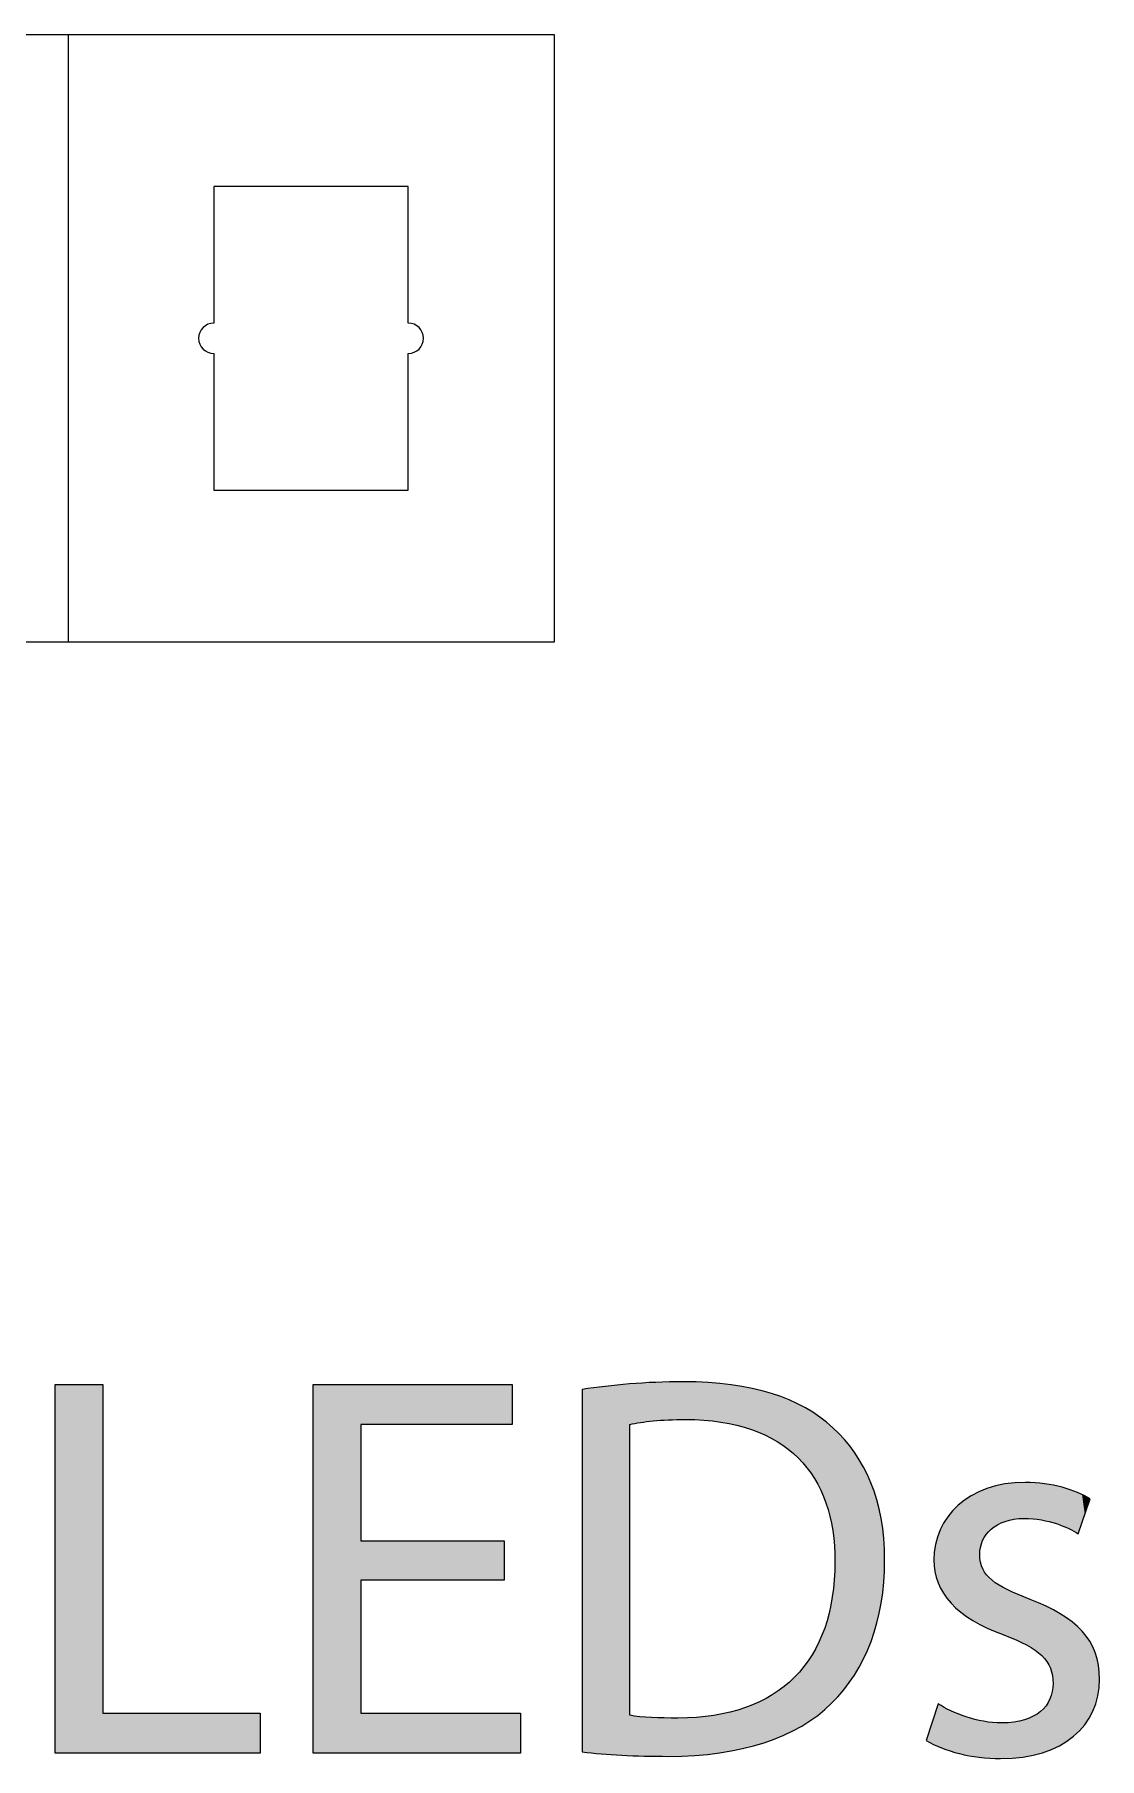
# Model space of a CAD drawing. Extents: x 4 to 474, y -167 to -4.
# Drawn here: x 406.37 to 423.9, y -155.05 to -126.68 of the extents above; entities that cross this region are included whole.
import ezdxf

# ---------------------------------------------------------------- set-up
doc = ezdxf.new("R2010")
doc.units = 0
doc.layers.add('LAYER_1', color=7, linetype='CONTINUOUS')

# ---------------------------------------------------------------- blocks, each defined once
blk = doc.blocks.new('*U13')
at = {"layer": 'LAYER_1', "color": 250, "extrusion": (0, 0, -1)}
for points in [[(-406.712, -154.961), (-406.712, -148.895), (-407.495, -154.961)], [(-407.495, -154.961), (-406.712, -148.895), (-407.495, -148.895)]]:
    blk.add_solid(points, dxfattribs=at)
at = {"layer": 'LAYER_1', "color": 250}
for points in [[(407.495, -154.961), (407.495, -154.304), (410.087, -154.961)], [(410.087, -154.961), (407.495, -154.304), (410.087, -154.304)]]:
    blk.add_solid(points, dxfattribs=at)
blk = doc.blocks.new('*U14')
at = {"layer": 'LAYER_1', "color": 250, "extrusion": (0, 0, -1)}
for points in [[(-410.96, -154.961), (-410.96, -148.895), (-411.743, -154.961)], [(-411.743, -154.961), (-410.96, -148.895), (-411.743, -148.895)], [(-414.101, -149.552), (-414.101, -148.895), (-414.236, -149.552)], [(-414.236, -149.552), (-414.101, -148.895), (-414.236, -148.895)], [(-414.101, -154.961), (-414.101, -154.304), (-414.236, -154.961)], [(-414.236, -154.961), (-414.101, -154.304), (-414.236, -154.304)], [(-414.236, -154.961), (-414.236, -154.304), (-414.371, -154.961)], [(-414.371, -154.961), (-414.236, -154.304), (-414.371, -154.304)]]:
    blk.add_solid(points, dxfattribs=at)
at = {"layer": 'LAYER_1', "color": 250}
for points in [[(411.743, -149.552), (411.743, -148.895), (414.101, -149.552)], [(414.101, -149.552), (411.743, -148.895), (414.101, -148.895)], [(411.743, -152.117), (411.743, -151.469), (414.101, -152.117)], [(414.101, -152.117), (411.743, -151.469), (414.101, -151.469)], [(411.743, -154.961), (411.743, -154.304), (414.101, -154.961)], [(414.101, -154.961), (411.743, -154.304), (414.101, -154.304)]]:
    blk.add_solid(points, dxfattribs=at)
blk = doc.blocks.new('*U15')
at = {"layer": 'LAYER_1', "color": 250}
for points in [[(416.038, -154.996), (415.388, -148.976), (416.038, -148.901)], [(416.166, -154.999), (416.038, -148.901), (416.166, -148.886)], [(416.038, -154.996), (416.038, -148.901), (416.166, -154.999)], [(416.166, -154.999), (416.166, -148.886), (416.171, -154.999)], [(416.171, -154.999), (416.166, -148.886), (416.171, -148.886)], [(416.526, -149.499), (416.171, -148.886), (416.526, -148.871)], [(416.555, -149.494), (416.526, -148.871), (416.555, -148.87)], [(416.81, -149.483), (416.555, -148.87), (416.81, -148.86)], [(416.963, -149.476), (416.81, -148.86), (416.963, -148.853)], [(417.053, -149.472), (416.963, -148.853), (417.053, -148.85)], [(417.089, -149.471), (417.089, -148.851), (417.24, -149.476)], [(417.24, -149.476), (417.24, -148.855), (417.268, -149.477)], [(417.268, -149.477), (417.268, -148.856), (417.389, -149.481)], [(417.389, -149.481), (417.389, -148.86), (417.46, -149.489)], [(417.46, -149.489), (417.46, -148.862), (417.554, -149.5)], [(417.554, -149.5), (417.554, -148.871), (417.647, -149.51)], [(417.647, -149.51), (417.647, -148.88), (417.67, -149.513)], [(417.67, -149.513), (417.67, -148.882), (417.823, -149.543)], [(417.823, -149.543), (417.823, -148.897), (417.837, -149.545)], [(417.837, -149.545), (417.837, -148.898), (417.931, -149.564)], [(417.931, -149.564), (417.931, -148.915), (418.027, -149.592)], [(418.027, -149.592), (418.027, -148.931), (418.073, -149.606)], [(418.073, -149.606), (418.073, -148.939), (418.173, -149.635)], [(418.173, -149.635), (418.173, -148.956), (418.185, -149.64)], [(418.185, -149.64), (418.185, -148.958), (418.304, -149.688)], [(415.388, -154.943), (415.388, -148.976), (416.038, -154.996)], [(418.304, -149.688), (418.304, -148.99), (418.38, -149.72)], [(418.38, -149.72), (418.38, -149.01), (418.394, -149.725)], [(418.394, -149.725), (418.394, -149.013), (418.504, -149.784)], [(418.504, -149.784), (418.504, -149.042), (418.516, -149.791)], [(418.516, -149.791), (418.516, -149.046), (418.596, -149.834)], [(418.596, -149.834), (418.596, -149.076), (418.705, -149.909)], [(418.705, -149.909), (418.705, -149.116), (418.709, -149.912)], [(418.709, -149.912), (418.709, -149.117), (418.779, -149.96)], [(418.779, -149.96), (418.779, -149.143), (418.796, -149.975)], [(418.796, -149.975), (418.796, -149.149), (418.882, -150.052)], [(418.882, -150.052), (418.882, -149.191), (418.942, -150.104)], [(418.942, -150.104), (418.942, -149.221), (419, -150.169)], [(419, -150.169), (419, -149.249), (419.036, -150.21)], [(419.036, -150.21), (419.036, -149.267), (419.06, -150.237)], [(419.06, -150.237), (419.06, -149.279), (419.085, -150.265)], [(419.085, -150.265), (419.085, -149.295), (419.17, -150.386)], [(419.17, -150.386), (419.17, -149.349), (419.209, -150.442)], [(419.209, -150.442), (419.209, -149.374), (419.262, -150.54)], [(419.262, -150.54), (419.262, -149.408), (419.284, -150.58)], [(419.284, -150.58), (419.284, -149.422), (419.298, -150.606)], [(419.298, -150.606), (419.298, -149.431), (419.313, -150.634)], [(419.313, -150.634), (419.313, -149.444), (419.378, -150.79)], [(419.378, -150.79), (419.378, -149.497), (419.399, -150.841)], [(419.399, -150.841), (419.399, -149.514), (419.451, -151.018)], [(419.451, -151.018), (419.451, -149.557), (419.464, -151.063)], [(419.464, -151.063), (419.464, -149.568), (419.492, -151.205)], [(419.492, -151.205), (419.492, -149.591), (419.503, -151.263)], [(419.503, -151.263), (419.503, -149.6), (419.51, -151.296)], [(419.51, -151.296), (419.51, -149.606), (419.511, -151.299)], [(419.511, -151.299), (419.511, -149.606), (419.535, -151.524)], [(419.535, -151.524), (419.535, -149.631), (419.538, -151.549)], [(419.538, -151.549), (419.538, -149.634), (419.546, -151.811)], [(419.538, -154.091), (419.535, -152.11), (419.538, -152.034)], [(419.546, -154.083), (419.538, -152.034), (419.546, -151.811)], [(419.51, -154.122), (419.503, -152.392), (419.51, -152.334)], [(419.511, -154.121), (419.51, -152.334), (419.511, -152.327)], [(419.535, -154.094), (419.511, -152.327), (419.535, -152.11)], [(419.464, -154.166), (419.451, -152.657), (419.464, -152.589)], [(419.492, -154.142), (419.464, -152.589), (419.492, -152.449)], [(419.503, -154.129), (419.492, -152.449), (419.503, -152.392)], [(419.378, -154.242), (419.313, -153.061), (419.378, -152.904)], [(419.399, -154.223), (419.378, -152.904), (419.399, -152.833)], [(419.451, -154.178), (419.399, -152.833), (419.451, -152.657)], [(419.262, -154.342), (419.209, -153.273), (419.262, -153.174)], [(419.284, -154.323), (419.262, -153.174), (419.284, -153.134)], [(419.298, -154.311), (419.284, -153.134), (419.298, -153.099)], [(419.313, -154.298), (419.298, -153.099), (419.313, -153.061)], [(419.06, -154.477), (419.036, -153.538), (419.06, -153.503)], [(419.085, -154.46), (419.06, -153.503), (419.085, -153.467)], [(419.17, -154.404), (419.085, -153.467), (419.17, -153.345)], [(419.209, -154.378), (419.17, -153.345), (419.209, -153.273)], [(418.882, -154.577), (418.796, -153.789), (418.882, -153.712)], [(418.942, -154.547), (418.882, -153.712), (418.942, -153.645)], [(419, -154.518), (418.942, -153.645), (419, -153.579)], [(419.036, -154.493), (419, -153.579), (419.036, -153.538)], [(418.394, -154.786), (418.38, -154.076), (418.394, -154.068)], [(418.504, -154.744), (418.394, -154.068), (418.504, -154.009)], [(418.516, -154.739), (418.504, -154.009), (418.516, -154.002)], [(418.596, -154.709), (418.516, -154.002), (418.596, -153.946)], [(418.705, -154.667), (418.596, -153.946), (418.705, -153.869)], [(418.709, -154.666), (418.705, -153.869), (418.709, -153.867)], [(418.779, -154.63), (418.709, -153.867), (418.779, -153.804)], [(418.796, -154.621), (418.779, -153.804), (418.796, -153.789)], [(416.171, -154.999), (416.171, -154.34), (416.526, -155.008)], [(417.46, -154.978), (417.389, -154.36), (417.46, -154.352)], [(417.554, -154.968), (417.46, -154.352), (417.554, -154.341)], [(417.647, -154.958), (417.554, -154.341), (417.647, -154.323)], [(417.67, -154.954), (417.647, -154.323), (417.67, -154.318)], [(417.823, -154.926), (417.67, -154.318), (417.823, -154.288)], [(417.837, -154.923), (417.823, -154.288), (417.837, -154.284)], [(417.931, -154.906), (417.837, -154.284), (417.931, -154.255)], [(418.027, -154.888), (417.931, -154.255), (418.027, -154.227)], [(418.073, -154.876), (418.027, -154.227), (418.073, -154.213)], [(418.173, -154.848), (418.073, -154.213), (418.173, -154.172)], [(418.185, -154.845), (418.173, -154.172), (418.185, -154.167)], [(418.304, -154.812), (418.185, -154.167), (418.304, -154.118)], [(418.38, -154.791), (418.304, -154.118), (418.38, -154.076)], [(416.526, -155.008), (416.526, -154.376), (416.555, -155.009)], [(416.555, -155.009), (416.555, -154.377), (416.81, -155.015)], [(417.053, -155.007), (416.963, -154.385), (417.053, -154.382)], [(417.089, -155.006), (417.053, -154.382), (417.089, -154.38)], [(417.24, -155.001), (417.089, -154.38), (417.24, -154.375)], [(417.268, -154.998), (417.24, -154.375), (417.268, -154.374)], [(417.389, -154.985), (417.268, -154.374), (417.389, -154.36)]]:
    blk.add_solid(points, dxfattribs=at)
at = {"layer": 'LAYER_1', "color": 250, "extrusion": (0, 0, -1)}
for points in [[(-416.171, -149.552), (-416.171, -148.886), (-416.526, -149.499)], [(-416.526, -149.499), (-416.526, -148.871), (-416.555, -149.494)], [(-416.555, -149.494), (-416.555, -148.87), (-416.81, -149.483)], [(-416.81, -149.483), (-416.81, -148.86), (-416.963, -149.476)], [(-416.963, -149.476), (-416.963, -148.853), (-417.053, -149.472)], [(-417.053, -149.472), (-417.053, -148.85), (-417.089, -149.471)], [(-417.089, -149.471), (-417.053, -148.85), (-417.089, -148.851)], [(-417.24, -149.476), (-417.089, -148.851), (-417.24, -148.855)], [(-417.268, -149.477), (-417.24, -148.855), (-417.268, -148.856)], [(-417.389, -149.481), (-417.268, -148.856), (-417.389, -148.86)], [(-417.46, -149.489), (-417.389, -148.86), (-417.46, -148.862)], [(-417.554, -149.5), (-417.46, -148.862), (-417.554, -148.871)], [(-417.647, -149.51), (-417.554, -148.871), (-417.647, -148.88)], [(-417.67, -149.513), (-417.647, -148.88), (-417.67, -148.882)], [(-417.823, -149.543), (-417.67, -148.882), (-417.823, -148.897)], [(-417.837, -149.545), (-417.823, -148.897), (-417.837, -148.898)], [(-417.931, -149.564), (-417.837, -148.898), (-417.931, -148.915)], [(-418.027, -149.592), (-417.931, -148.915), (-418.027, -148.931)], [(-418.073, -149.606), (-418.027, -148.931), (-418.073, -148.939)], [(-418.173, -149.635), (-418.073, -148.939), (-418.173, -148.956)], [(-418.185, -149.64), (-418.173, -148.956), (-418.185, -148.958)], [(-418.304, -149.688), (-418.185, -148.958), (-418.304, -148.99)], [(-418.38, -149.72), (-418.304, -148.99), (-418.38, -149.01)], [(-418.394, -149.725), (-418.38, -149.01), (-418.394, -149.013)], [(-418.504, -149.784), (-418.394, -149.013), (-418.504, -149.042)], [(-418.516, -149.791), (-418.504, -149.042), (-418.516, -149.046)], [(-418.596, -149.834), (-418.516, -149.046), (-418.596, -149.076)], [(-418.705, -149.909), (-418.596, -149.076), (-418.705, -149.116)], [(-418.709, -149.912), (-418.705, -149.116), (-418.709, -149.117)], [(-418.779, -149.96), (-418.709, -149.117), (-418.779, -149.143)], [(-418.796, -149.975), (-418.779, -149.143), (-418.796, -149.149)], [(-418.882, -150.052), (-418.796, -149.149), (-418.882, -149.191)], [(-418.942, -150.104), (-418.882, -149.191), (-418.942, -149.221)], [(-419, -150.169), (-418.942, -149.221), (-419, -149.249)], [(-419.036, -150.21), (-419, -149.249), (-419.036, -149.267)], [(-419.06, -150.237), (-419.036, -149.267), (-419.06, -149.279)], [(-419.085, -150.265), (-419.06, -149.279), (-419.085, -149.295)], [(-419.17, -150.386), (-419.085, -149.295), (-419.17, -149.349)], [(-419.209, -150.442), (-419.17, -149.349), (-419.209, -149.374)], [(-419.262, -150.54), (-419.209, -149.374), (-419.262, -149.408)], [(-419.284, -150.58), (-419.262, -149.408), (-419.284, -149.422)], [(-419.298, -150.606), (-419.284, -149.422), (-419.298, -149.431)], [(-419.313, -150.634), (-419.298, -149.431), (-419.313, -149.444)], [(-419.378, -150.79), (-419.313, -149.444), (-419.378, -149.497)], [(-419.399, -150.841), (-419.378, -149.497), (-419.399, -149.514)], [(-419.451, -151.018), (-419.399, -149.514), (-419.451, -149.557)], [(-419.464, -151.063), (-419.451, -149.557), (-419.464, -149.568)], [(-419.492, -151.205), (-419.464, -149.568), (-419.492, -149.591)], [(-419.503, -151.263), (-419.492, -149.591), (-419.503, -149.6)], [(-419.51, -151.296), (-419.503, -149.6), (-419.51, -149.606)], [(-419.511, -151.299), (-419.51, -149.606), (-419.511, -149.606)], [(-419.535, -151.524), (-419.511, -149.606), (-419.535, -149.631)], [(-419.538, -151.549), (-419.535, -149.631), (-419.538, -149.634)], [(-419.546, -151.811), (-419.538, -149.634), (-419.546, -149.642)], [(-419.546, -154.083), (-419.546, -149.642), (-419.692, -153.921)], [(-419.692, -153.921), (-419.546, -149.642), (-419.692, -149.792)], [(-419.692, -153.921), (-419.692, -149.792), (-419.702, -153.908)], [(-419.702, -153.908), (-419.692, -149.792), (-419.702, -149.801)], [(-419.702, -153.908), (-419.702, -149.801), (-419.868, -153.677)], [(-419.868, -153.677), (-419.702, -149.801), (-419.868, -150.012)], [(-419.868, -153.677), (-419.868, -150.012), (-419.871, -153.671)], [(-419.871, -153.671), (-419.868, -150.012), (-419.871, -150.017)], [(-419.871, -153.671), (-419.871, -150.017), (-420.017, -153.412)], [(-420.017, -153.412), (-419.871, -150.017), (-420.017, -150.253)], [(-420.017, -153.412), (-420.017, -150.253), (-420.018, -153.411)], [(-420.018, -153.411), (-420.017, -150.253), (-420.018, -150.254)], [(-420.018, -153.411), (-420.018, -150.254), (-420.14, -153.127)], [(-420.14, -153.127), (-420.018, -150.254), (-420.14, -150.512)], [(-420.14, -153.127), (-420.14, -150.512), (-420.141, -153.125)], [(-420.141, -153.125), (-420.14, -150.512), (-420.141, -150.516)], [(-420.141, -153.125), (-420.141, -150.516), (-420.237, -152.822)], [(-420.237, -152.822), (-420.141, -150.516), (-420.237, -150.794)], [(-420.237, -152.822), (-420.237, -150.794), (-420.238, -152.818)], [(-420.238, -152.818), (-420.237, -150.794), (-420.238, -150.8)], [(-420.238, -152.818), (-420.238, -150.8), (-420.307, -152.496)], [(-420.307, -152.496), (-420.238, -150.8), (-420.307, -151.099)], [(-420.307, -152.496), (-420.307, -151.099), (-420.308, -152.491)], [(-420.308, -152.491), (-420.307, -151.099), (-420.308, -151.107)], [(-420.308, -152.491), (-420.308, -151.107), (-420.35, -152.149)], [(-420.35, -152.149), (-420.308, -151.107), (-420.35, -151.429)], [(-420.35, -152.149), (-420.35, -151.429), (-420.351, -152.147)], [(-420.351, -152.147), (-420.35, -151.429), (-420.351, -151.437)], [(-420.351, -152.147), (-420.351, -151.437), (-420.365, -151.784)], [(-419.538, -154.091), (-419.538, -152.034), (-419.546, -154.083)], [(-419.51, -154.122), (-419.51, -152.334), (-419.511, -154.121)], [(-419.511, -154.121), (-419.511, -152.327), (-419.535, -154.094)], [(-419.535, -154.094), (-419.535, -152.11), (-419.538, -154.091)], [(-419.464, -154.166), (-419.464, -152.589), (-419.492, -154.142)], [(-419.492, -154.142), (-419.492, -152.449), (-419.503, -154.129)], [(-419.503, -154.129), (-419.503, -152.392), (-419.51, -154.122)], [(-419.378, -154.242), (-419.378, -152.904), (-419.399, -154.223)], [(-419.399, -154.223), (-419.399, -152.833), (-419.451, -154.178)], [(-419.451, -154.178), (-419.451, -152.657), (-419.464, -154.166)], [(-419.262, -154.342), (-419.262, -153.174), (-419.284, -154.323)], [(-419.284, -154.323), (-419.284, -153.134), (-419.298, -154.311)], [(-419.298, -154.311), (-419.298, -153.099), (-419.313, -154.298)], [(-419.313, -154.298), (-419.313, -153.061), (-419.378, -154.242)], [(-419.06, -154.477), (-419.06, -153.503), (-419.085, -154.46)], [(-419.085, -154.46), (-419.085, -153.467), (-419.17, -154.404)], [(-419.17, -154.404), (-419.17, -153.345), (-419.209, -154.378)], [(-419.209, -154.378), (-419.209, -153.273), (-419.262, -154.342)], [(-418.882, -154.577), (-418.882, -153.712), (-418.942, -154.547)], [(-418.942, -154.547), (-418.942, -153.645), (-419, -154.518)], [(-419, -154.518), (-419, -153.579), (-419.036, -154.493)], [(-419.036, -154.493), (-419.036, -153.538), (-419.06, -154.477)], [(-418.394, -154.786), (-418.394, -154.068), (-418.504, -154.744)], [(-418.504, -154.744), (-418.504, -154.009), (-418.516, -154.739)], [(-418.516, -154.739), (-418.516, -154.002), (-418.596, -154.709)], [(-418.596, -154.709), (-418.596, -153.946), (-418.705, -154.667)], [(-418.705, -154.667), (-418.705, -153.869), (-418.709, -154.666)], [(-418.709, -154.666), (-418.709, -153.867), (-418.779, -154.63)], [(-418.779, -154.63), (-418.779, -153.804), (-418.796, -154.621)], [(-418.796, -154.621), (-418.796, -153.789), (-418.882, -154.577)], [(-416.526, -155.008), (-416.171, -154.34), (-416.526, -154.376)], [(-417.46, -154.978), (-417.46, -154.352), (-417.554, -154.968)], [(-417.554, -154.968), (-417.554, -154.341), (-417.647, -154.958)], [(-417.647, -154.958), (-417.647, -154.323), (-417.67, -154.954)], [(-417.67, -154.954), (-417.67, -154.318), (-417.823, -154.926)], [(-417.823, -154.926), (-417.823, -154.288), (-417.837, -154.923)], [(-417.837, -154.923), (-417.837, -154.284), (-417.931, -154.906)], [(-417.931, -154.906), (-417.931, -154.255), (-418.027, -154.888)], [(-418.027, -154.888), (-418.027, -154.227), (-418.073, -154.876)], [(-418.073, -154.876), (-418.073, -154.213), (-418.173, -154.848)], [(-418.173, -154.848), (-418.173, -154.172), (-418.185, -154.845)], [(-418.185, -154.845), (-418.185, -154.167), (-418.304, -154.812)], [(-418.304, -154.812), (-418.304, -154.118), (-418.38, -154.791)], [(-418.38, -154.791), (-418.38, -154.076), (-418.394, -154.786)], [(-416.555, -155.009), (-416.526, -154.376), (-416.555, -154.377)], [(-416.81, -155.015), (-416.555, -154.377), (-416.81, -154.382)], [(-416.81, -155.015), (-416.81, -154.382), (-416.963, -155.01)], [(-416.963, -155.01), (-416.81, -154.382), (-416.963, -154.385)], [(-416.963, -155.01), (-416.963, -154.385), (-417.053, -155.007)], [(-417.053, -155.007), (-417.053, -154.382), (-417.089, -155.006)], [(-417.089, -155.006), (-417.089, -154.38), (-417.24, -155.001)], [(-417.24, -155.001), (-417.24, -154.375), (-417.268, -154.998)], [(-417.268, -154.998), (-417.268, -154.374), (-417.389, -154.985)], [(-417.389, -154.985), (-417.389, -154.36), (-417.46, -154.978)]]:
    blk.add_solid(points, dxfattribs=at)
blk = doc.blocks.new('*U16')
at = {"layer": 'LAYER_1', "color": 250}
for points in [[(421.923, -152.837), (421.816, -150.713), (421.923, -150.664)], [(421.93, -152.84), (421.923, -150.664), (421.93, -150.661)], [(421.923, -152.837), (421.923, -150.664), (421.93, -152.84)], [(421.943, -151.575), (421.93, -150.661), (421.943, -150.655)], [(421.979, -151.464), (421.943, -150.655), (421.979, -150.639)], [(421.943, -151.575), (421.943, -150.655), (421.943, -150.655)], [(421.98, -151.462), (421.979, -150.639), (421.98, -150.638)], [(421.993, -151.439), (421.98, -150.638), (421.993, -150.632)], [(422.038, -151.363), (421.993, -150.632), (422.038, -150.611)], [(422.043, -151.358), (422.038, -150.611), (422.043, -150.609)], [(422.048, -151.353), (422.043, -150.609), (422.048, -150.607)], [(422.052, -151.348), (422.048, -150.607), (422.052, -150.606)], [(422.12, -151.275), (422.052, -150.606), (422.12, -150.589)], [(422.132, -151.267), (422.12, -150.589), (422.132, -150.585)], [(422.223, -151.202), (422.132, -150.585), (422.223, -150.562)], [(422.273, -151.18), (422.223, -150.562), (422.273, -150.55)], [(422.291, -151.173), (422.273, -150.55), (422.291, -150.545)], [(422.327, -151.157), (422.291, -150.545), (422.327, -150.536)], [(422.344, -151.149), (422.327, -150.536), (422.344, -150.532)], [(422.348, -151.147), (422.344, -150.532), (422.348, -150.532)], [(422.39, -151.137), (422.348, -150.532), (422.39, -150.528)], [(422.492, -151.112), (422.39, -150.528), (422.492, -150.52)], [(422.494, -151.112), (422.492, -150.52), (422.494, -150.52)], [(422.64, -151.101), (422.494, -150.52), (422.64, -150.509)], [(422.659, -151.1), (422.64, -150.509), (422.659, -150.507)], [(422.659, -151.1), (422.659, -150.507), (422.666, -151.1)], [(422.666, -151.1), (422.659, -150.507), (422.666, -150.507)], [(422.677, -151.101), (422.666, -150.507), (422.677, -150.506)], [(422.666, -151.1), (422.666, -150.507), (422.677, -151.101)], [(422.677, -151.101), (422.677, -150.506), (422.7, -151.103)], [(422.7, -151.103), (422.7, -150.507), (422.759, -151.108)], [(422.759, -151.108), (422.759, -150.511), (422.811, -151.113)], [(422.811, -151.113), (422.811, -150.515), (422.84, -151.115)], [(422.84, -151.115), (422.84, -150.517), (422.93, -151.123)], [(422.93, -151.123), (422.93, -150.523), (422.946, -151.124)], [(422.946, -151.124), (422.946, -150.524), (422.951, -151.125)], [(422.951, -151.125), (422.951, -150.525), (422.964, -151.129)], [(422.964, -151.129), (422.964, -150.525), (422.997, -151.137)], [(422.997, -151.137), (422.997, -150.528), (423.021, -151.143)], [(423.021, -151.143), (423.021, -150.533), (423.025, -151.144)], [(423.025, -151.144), (423.025, -150.533), (423.035, -151.146)], [(423.035, -151.146), (423.035, -150.535), (423.085, -151.159)], [(423.085, -151.159), (423.085, -150.546), (423.092, -151.16)], [(423.092, -151.16), (423.092, -150.547), (423.124, -151.168)], [(423.124, -151.168), (423.124, -150.554), (423.126, -151.169)], [(423.126, -151.169), (423.126, -150.554), (423.137, -151.171)], [(423.137, -151.171), (423.137, -150.556), (423.193, -151.185)], [(423.193, -151.185), (423.193, -150.568), (423.243, -151.205)], [(423.243, -151.205), (423.243, -150.578), (423.256, -151.211)], [(423.256, -151.211), (423.256, -150.58), (423.287, -151.223)], [(423.287, -151.223), (423.287, -150.587), (423.396, -151.267)], [(423.396, -151.267), (423.396, -150.624), (423.453, -151.298)], [(423.453, -151.298), (423.453, -150.643), (423.475, -151.31)], [(423.475, -151.31), (423.475, -150.651), (423.541, -151.346)], [(421.575, -152.602), (421.457, -151.012), (421.575, -150.881)], [(421.596, -152.621), (421.575, -150.881), (421.596, -150.866)], [(421.575, -152.602), (421.575, -150.881), (421.596, -152.621)], [(421.618, -152.642), (421.596, -150.866), (421.618, -150.85)], [(421.596, -152.621), (421.596, -150.866), (421.618, -152.642)], [(421.708, -152.704), (421.618, -150.85), (421.708, -150.785)], [(421.618, -152.642), (421.618, -150.85), (421.708, -152.704)], [(421.791, -152.762), (421.708, -150.785), (421.791, -150.725)], [(421.708, -152.704), (421.708, -150.785), (421.791, -152.762)], [(421.816, -152.78), (421.791, -150.725), (421.816, -150.713)], [(421.791, -152.762), (421.791, -150.725), (421.816, -152.78)], [(421.816, -152.78), (421.816, -150.713), (421.923, -152.837)], [(423.541, -151.346), (423.541, -150.673), (423.551, -151.352)], [(423.739, -150.802), (423.659, -150.732), (423.739, -150.771)], [(421.333, -152.33), (421.302, -151.247), (421.333, -151.193)], [(421.403, -152.422), (421.333, -151.193), (421.403, -151.071)], [(421.333, -152.33), (421.333, -151.193), (421.403, -152.422)], [(421.453, -152.486), (421.403, -151.071), (421.453, -151.016)], [(421.403, -152.422), (421.403, -151.071), (421.453, -152.486)], [(421.457, -152.491), (421.453, -151.016), (421.457, -151.012)], [(421.453, -152.486), (421.453, -151.016), (421.457, -152.491)], [(421.457, -152.491), (421.457, -151.012), (421.575, -152.602)], [(421.245, -152.157), (421.201, -151.527), (421.245, -151.392)], [(421.247, -152.162), (421.245, -151.392), (421.247, -151.385)], [(421.245, -152.157), (421.245, -151.392), (421.247, -152.162)], [(421.278, -152.223), (421.247, -151.385), (421.278, -151.288)], [(421.247, -152.162), (421.247, -151.385), (421.278, -152.223)], [(421.302, -152.269), (421.278, -151.288), (421.302, -151.247)], [(421.278, -152.223), (421.278, -151.288), (421.302, -152.269)], [(421.302, -152.269), (421.302, -151.247), (421.333, -152.33)], [(421.192, -151.975), (421.175, -151.784), (421.192, -151.614)], [(421.201, -152.006), (421.192, -151.614), (421.201, -151.527)], [(421.192, -151.975), (421.192, -151.614), (421.201, -152.006)], [(421.201, -152.006), (421.201, -151.527), (421.245, -152.157)], [(421.93, -152.84), (421.93, -151.694), (421.943, -152.847)], [(421.943, -152.847), (421.943, -151.818), (421.943, -152.847)], [(421.943, -152.847), (421.943, -151.82), (421.979, -152.866)], [(421.979, -152.866), (421.979, -151.926), (421.98, -152.867)], [(421.98, -152.867), (421.98, -151.931), (421.993, -152.874)], [(421.993, -152.874), (421.993, -151.951), (422.038, -152.897)], [(422.038, -152.897), (422.038, -152.02), (422.043, -152.9)], [(422.043, -152.9), (422.043, -152.029), (422.048, -152.903)], [(422.048, -152.903), (422.048, -152.033), (422.052, -152.905)], [(422.052, -152.905), (422.052, -152.038), (422.12, -152.933)], [(422.12, -152.933), (422.12, -152.105), (422.132, -152.938)], [(422.132, -152.938), (422.132, -152.117), (422.223, -152.975)], [(422.223, -152.975), (422.223, -152.173), (422.273, -152.995)], [(422.273, -152.995), (422.273, -152.204), (422.291, -153.002)], [(422.291, -153.002), (422.291, -152.215), (422.327, -153.017)], [(422.327, -153.017), (422.327, -152.237), (422.344, -153.024)], [(422.344, -153.024), (422.344, -152.248), (422.348, -153.026)], [(422.348, -153.026), (422.348, -152.25), (422.39, -153.045)], [(422.39, -153.045), (422.39, -152.276), (422.492, -153.089)], [(422.492, -153.089), (422.492, -152.319), (422.494, -153.09)], [(422.494, -153.09), (422.494, -152.32), (422.64, -153.154)], [(422.64, -153.154), (422.64, -152.382), (422.659, -153.162)], [(422.659, -153.162), (422.659, -152.39), (422.666, -153.165)], [(422.666, -153.165), (422.666, -152.393), (422.677, -153.17)], [(422.677, -153.17), (422.677, -152.397), (422.7, -153.18)], [(422.7, -153.18), (422.7, -152.407), (422.759, -153.216)], [(422.759, -153.216), (422.759, -152.432), (422.811, -153.248)], [(422.811, -153.248), (422.811, -152.454), (422.84, -153.266)], [(422.84, -153.266), (422.84, -152.466), (422.93, -153.339)], [(422.93, -153.339), (422.93, -152.504), (422.946, -153.352)], [(422.946, -153.352), (422.946, -152.511), (422.951, -153.357)], [(422.951, -153.357), (422.951, -152.513), (422.964, -153.372)], [(422.964, -153.372), (422.964, -152.519), (422.997, -153.411)], [(422.997, -153.411), (422.997, -152.533), (423.021, -153.439)], [(423.021, -153.439), (423.021, -152.543), (423.025, -153.444)], [(423.025, -153.444), (423.025, -152.544), (423.035, -153.455)], [(423.035, -153.455), (423.035, -152.55), (423.085, -153.551)], [(423.085, -153.551), (423.085, -152.577), (423.092, -153.564)], [(423.092, -153.564), (423.092, -152.58), (423.124, -153.677)], [(423.124, -153.677), (423.124, -152.597), (423.126, -153.684)], [(423.126, -153.684), (423.126, -152.598), (423.137, -153.818)], [(423.085, -154.904), (423.035, -154.158), (423.085, -154.071)], [(423.092, -154.902), (423.085, -154.071), (423.092, -154.049)], [(423.124, -154.889), (423.092, -154.049), (423.124, -153.949)], [(423.126, -154.888), (423.124, -153.949), (423.126, -153.929)], [(423.137, -154.883), (423.126, -153.929), (423.137, -153.818)], [(421.192, -154.823), (421.175, -154.37), (421.192, -154.317)], [(421.201, -154.827), (421.192, -154.317), (421.201, -154.29)], [(421.192, -154.823), (421.192, -154.317), (421.201, -154.827)], [(421.245, -154.849), (421.201, -154.29), (421.245, -154.157)], [(421.201, -154.827), (421.201, -154.29), (421.245, -154.849)], [(421.247, -154.85), (421.245, -154.157), (421.247, -154.151)], [(421.245, -154.849), (421.245, -154.157), (421.247, -154.85)], [(421.247, -154.85), (421.247, -154.151), (421.278, -154.865)], [(421.278, -154.865), (421.278, -154.168), (421.302, -154.876)], [(421.302, -154.876), (421.302, -154.181), (421.333, -154.886)], [(421.333, -154.886), (421.333, -154.198), (421.403, -154.909)], [(421.403, -154.909), (421.403, -154.237), (421.453, -154.924)], [(421.453, -154.924), (421.453, -154.265), (421.457, -154.926)], [(421.457, -154.926), (421.457, -154.266), (421.575, -154.963)], [(421.575, -154.963), (421.575, -154.313), (421.596, -154.97)], [(421.596, -154.97), (421.596, -154.322), (421.618, -154.974)], [(421.618, -154.974), (421.618, -154.33), (421.708, -154.99)], [(422.811, -154.988), (422.759, -154.377), (422.811, -154.356)], [(422.84, -154.982), (422.811, -154.356), (422.84, -154.337)], [(422.93, -154.962), (422.84, -154.337), (422.93, -154.277)], [(422.946, -154.959), (422.93, -154.277), (422.946, -154.26)], [(422.951, -154.957), (422.946, -154.26), (422.951, -154.254)], [(422.964, -154.955), (422.951, -154.254), (422.964, -154.241)], [(422.997, -154.941), (422.964, -154.241), (422.997, -154.206)], [(423.021, -154.931), (422.997, -154.206), (423.021, -154.181)], [(423.025, -154.929), (423.021, -154.181), (423.025, -154.174)], [(423.035, -154.925), (423.025, -154.174), (423.035, -154.158)], [(421.175, -154.815), (421.049, -154.754), (421.175, -154.37)], [(421.175, -154.815), (421.175, -154.37), (421.192, -154.823)], [(421.708, -154.99), (421.708, -154.366), (421.791, -155.005)], [(421.791, -155.005), (421.791, -154.387), (421.816, -155.01)], [(421.816, -155.01), (421.816, -154.393), (421.923, -155.03)], [(421.923, -155.03), (421.923, -154.42), (421.93, -155.03)], [(421.93, -155.03), (421.93, -154.422), (421.943, -155.031)], [(421.943, -155.031), (421.943, -154.425), (421.943, -155.031)], [(421.943, -155.031), (421.943, -154.425), (421.979, -155.033)], [(421.979, -155.033), (421.979, -154.434), (421.98, -155.033)], [(421.98, -155.033), (421.98, -154.435), (421.993, -155.034)], [(421.993, -155.034), (421.993, -154.438), (422.038, -155.037)], [(422.038, -155.037), (422.038, -154.442), (422.043, -155.037)], [(422.043, -155.037), (422.043, -154.443), (422.048, -155.037)], [(422.048, -155.037), (422.048, -154.443), (422.052, -155.038)], [(422.052, -155.038), (422.052, -154.444), (422.12, -155.042)], [(422.12, -155.042), (422.12, -154.45), (422.132, -155.042)], [(422.132, -155.042), (422.132, -154.451), (422.223, -155.048)], [(422.223, -155.048), (422.223, -154.46), (422.273, -155.051)], [(422.327, -155.047), (422.291, -154.466), (422.327, -154.464)], [(422.344, -155.046), (422.327, -154.464), (422.344, -154.462)], [(422.348, -155.046), (422.344, -154.462), (422.348, -154.462)], [(422.39, -155.043), (422.348, -154.462), (422.39, -154.459)], [(422.492, -155.036), (422.39, -154.459), (422.492, -154.453)], [(422.494, -155.036), (422.492, -154.453), (422.494, -154.452)], [(422.64, -155.026), (422.494, -154.452), (422.64, -154.421)], [(422.659, -155.022), (422.64, -154.421), (422.659, -154.417)], [(422.666, -155.02), (422.659, -154.417), (422.666, -154.415)], [(422.677, -155.018), (422.666, -154.415), (422.677, -154.41)], [(422.7, -155.013), (422.677, -154.41), (422.7, -154.401)], [(422.759, -155), (422.7, -154.401), (422.759, -154.377)]]:
    blk.add_solid(points, dxfattribs=at)
at = {"layer": 'LAYER_1', "color": 250, "extrusion": (0, 0, -1)}
for points in [[(-421.93, -151.694), (-421.93, -150.661), (-421.943, -151.575)], [(-421.943, -151.575), (-421.943, -150.655), (-421.943, -151.575)], [(-421.943, -151.575), (-421.943, -150.655), (-421.979, -151.464)], [(-421.979, -151.464), (-421.979, -150.639), (-421.98, -151.462)], [(-421.98, -151.462), (-421.98, -150.638), (-421.993, -151.439)], [(-421.993, -151.439), (-421.993, -150.632), (-422.038, -151.363)], [(-422.038, -151.363), (-422.038, -150.611), (-422.043, -151.358)], [(-422.043, -151.358), (-422.043, -150.609), (-422.048, -151.353)], [(-422.048, -151.353), (-422.048, -150.607), (-422.052, -151.348)], [(-422.052, -151.348), (-422.052, -150.606), (-422.12, -151.275)], [(-422.12, -151.275), (-422.12, -150.589), (-422.132, -151.267)], [(-422.132, -151.267), (-422.132, -150.585), (-422.223, -151.202)], [(-422.223, -151.202), (-422.223, -150.562), (-422.273, -151.18)], [(-422.273, -151.18), (-422.273, -150.55), (-422.291, -151.173)], [(-422.291, -151.173), (-422.291, -150.545), (-422.327, -151.157)], [(-422.327, -151.157), (-422.327, -150.536), (-422.344, -151.149)], [(-422.344, -151.149), (-422.344, -150.532), (-422.348, -151.147)], [(-422.348, -151.147), (-422.348, -150.532), (-422.39, -151.137)], [(-422.39, -151.137), (-422.39, -150.528), (-422.492, -151.112)], [(-422.492, -151.112), (-422.492, -150.52), (-422.494, -151.112)], [(-422.494, -151.112), (-422.494, -150.52), (-422.64, -151.101)], [(-422.64, -151.101), (-422.64, -150.509), (-422.659, -151.1)], [(-422.7, -151.103), (-422.677, -150.506), (-422.7, -150.507)], [(-422.759, -151.108), (-422.7, -150.507), (-422.759, -150.511)], [(-422.811, -151.113), (-422.759, -150.511), (-422.811, -150.515)], [(-422.84, -151.115), (-422.811, -150.515), (-422.84, -150.517)], [(-422.93, -151.123), (-422.84, -150.517), (-422.93, -150.523)], [(-422.946, -151.124), (-422.93, -150.523), (-422.946, -150.524)], [(-422.951, -151.125), (-422.946, -150.524), (-422.951, -150.525)], [(-422.964, -151.129), (-422.951, -150.525), (-422.964, -150.525)], [(-422.997, -151.137), (-422.964, -150.525), (-422.997, -150.528)], [(-423.021, -151.143), (-422.997, -150.528), (-423.021, -150.533)], [(-423.025, -151.144), (-423.021, -150.533), (-423.025, -150.533)], [(-423.035, -151.146), (-423.025, -150.533), (-423.035, -150.535)], [(-423.085, -151.159), (-423.035, -150.535), (-423.085, -150.546)], [(-423.092, -151.16), (-423.085, -150.546), (-423.092, -150.547)], [(-423.124, -151.168), (-423.092, -150.547), (-423.124, -150.554)], [(-423.126, -151.169), (-423.124, -150.554), (-423.126, -150.554)], [(-423.137, -151.171), (-423.126, -150.554), (-423.137, -150.556)], [(-423.193, -151.185), (-423.137, -150.556), (-423.193, -150.568)], [(-423.243, -151.205), (-423.193, -150.568), (-423.243, -150.578)], [(-423.256, -151.211), (-423.243, -150.578), (-423.256, -150.58)], [(-423.287, -151.223), (-423.256, -150.58), (-423.287, -150.587)], [(-423.396, -151.267), (-423.287, -150.587), (-423.396, -150.624)], [(-423.453, -151.298), (-423.396, -150.624), (-423.453, -150.643)], [(-423.475, -151.31), (-423.453, -150.643), (-423.475, -150.651)], [(-423.541, -151.346), (-423.475, -150.651), (-423.541, -150.673)], [(-423.551, -151.352), (-423.541, -150.673), (-423.551, -150.678)], [(-423.551, -151.352), (-423.551, -150.678), (-423.614, -151.168)], [(-423.614, -151.168), (-423.551, -150.678), (-423.614, -150.709)], [(-423.614, -151.168), (-423.614, -150.709), (-423.659, -151.036)], [(-423.659, -151.036), (-423.614, -150.709), (-423.659, -150.732)], [(-423.659, -151.036), (-423.659, -150.732), (-423.739, -150.802)], [(-423.739, -150.802), (-423.739, -150.771), (-423.748, -150.776)], [(-421.943, -152.847), (-421.93, -151.694), (-421.943, -151.818)], [(-421.943, -152.847), (-421.943, -151.818), (-421.943, -151.82)], [(-421.979, -152.866), (-421.943, -151.82), (-421.979, -151.926)], [(-421.98, -152.867), (-421.979, -151.926), (-421.98, -151.931)], [(-421.993, -152.874), (-421.98, -151.931), (-421.993, -151.951)], [(-422.038, -152.897), (-421.993, -151.951), (-422.038, -152.02)], [(-422.043, -152.9), (-422.038, -152.02), (-422.043, -152.029)], [(-422.048, -152.903), (-422.043, -152.029), (-422.048, -152.033)], [(-422.052, -152.905), (-422.048, -152.033), (-422.052, -152.038)], [(-422.12, -152.933), (-422.052, -152.038), (-422.12, -152.105)], [(-422.132, -152.938), (-422.12, -152.105), (-422.132, -152.117)], [(-422.223, -152.975), (-422.132, -152.117), (-422.223, -152.173)], [(-422.273, -152.995), (-422.223, -152.173), (-422.273, -152.204)], [(-422.291, -153.002), (-422.273, -152.204), (-422.291, -152.215)], [(-422.327, -153.017), (-422.291, -152.215), (-422.327, -152.237)], [(-422.344, -153.024), (-422.327, -152.237), (-422.344, -152.248)], [(-422.348, -153.026), (-422.344, -152.248), (-422.348, -152.25)], [(-422.39, -153.045), (-422.348, -152.25), (-422.39, -152.276)], [(-422.492, -153.089), (-422.39, -152.276), (-422.492, -152.319)], [(-422.494, -153.09), (-422.492, -152.319), (-422.494, -152.32)], [(-422.64, -153.154), (-422.494, -152.32), (-422.64, -152.382)], [(-422.659, -153.162), (-422.64, -152.382), (-422.659, -152.39)], [(-422.666, -153.165), (-422.659, -152.39), (-422.666, -152.393)], [(-422.677, -153.17), (-422.666, -152.393), (-422.677, -152.397)], [(-422.7, -153.18), (-422.677, -152.397), (-422.7, -152.407)], [(-422.759, -153.216), (-422.7, -152.407), (-422.759, -152.432)], [(-422.811, -153.248), (-422.759, -152.432), (-422.811, -152.454)], [(-422.84, -153.266), (-422.811, -152.454), (-422.84, -152.466)], [(-422.93, -153.339), (-422.84, -152.466), (-422.93, -152.504)], [(-422.946, -153.352), (-422.93, -152.504), (-422.946, -152.511)], [(-422.951, -153.357), (-422.946, -152.511), (-422.951, -152.513)], [(-422.964, -153.372), (-422.951, -152.513), (-422.964, -152.519)], [(-422.997, -153.411), (-422.964, -152.519), (-422.997, -152.533)], [(-423.021, -153.439), (-422.997, -152.533), (-423.021, -152.543)], [(-423.025, -153.444), (-423.021, -152.543), (-423.025, -152.544)], [(-423.035, -153.455), (-423.025, -152.544), (-423.035, -152.55)], [(-423.085, -153.551), (-423.035, -152.55), (-423.085, -152.577)], [(-423.092, -153.564), (-423.085, -152.577), (-423.092, -152.58)], [(-423.124, -153.677), (-423.092, -152.58), (-423.124, -152.597)], [(-423.126, -153.684), (-423.124, -152.597), (-423.126, -152.598)], [(-423.137, -153.818), (-423.126, -152.598), (-423.137, -152.604)], [(-423.137, -154.883), (-423.137, -152.604), (-423.193, -154.86)], [(-423.193, -154.86), (-423.137, -152.604), (-423.193, -152.634)], [(-423.193, -154.86), (-423.193, -152.634), (-423.243, -154.84)], [(-423.243, -154.84), (-423.193, -152.634), (-423.243, -152.66)], [(-423.243, -154.84), (-423.243, -152.66), (-423.256, -154.831)], [(-423.256, -154.831), (-423.243, -152.66), (-423.256, -152.668)], [(-423.256, -154.831), (-423.256, -152.668), (-423.287, -154.81)], [(-423.287, -154.81), (-423.256, -152.668), (-423.287, -152.689)], [(-423.287, -154.81), (-423.287, -152.689), (-423.396, -154.738)], [(-423.396, -154.738), (-423.287, -152.689), (-423.396, -152.764)], [(-423.396, -154.738), (-423.396, -152.764), (-423.453, -154.7)], [(-423.453, -154.7), (-423.396, -152.764), (-423.453, -152.803)], [(-423.453, -154.7), (-423.453, -152.803), (-423.475, -154.685)], [(-423.475, -154.685), (-423.453, -152.803), (-423.475, -152.825)], [(-423.475, -154.685), (-423.475, -152.825), (-423.541, -154.618)], [(-423.541, -154.618), (-423.475, -152.825), (-423.541, -152.886)], [(-423.541, -154.618), (-423.541, -152.886), (-423.551, -154.607)], [(-423.551, -154.607), (-423.541, -152.886), (-423.551, -152.895)], [(-423.551, -154.607), (-423.551, -152.895), (-423.614, -154.542)], [(-423.614, -154.542), (-423.551, -152.895), (-423.614, -152.954)], [(-423.614, -154.542), (-423.614, -152.954), (-423.659, -154.495)], [(-423.659, -154.495), (-423.614, -152.954), (-423.659, -153.014)], [(-423.659, -154.495), (-423.659, -153.014), (-423.739, -154.361)], [(-423.739, -154.361), (-423.659, -153.014), (-423.739, -153.121)], [(-423.739, -154.361), (-423.739, -153.121), (-423.748, -154.346)], [(-423.748, -154.346), (-423.739, -153.121), (-423.748, -153.14)], [(-423.748, -154.346), (-423.748, -153.14), (-423.793, -154.273)], [(-423.793, -154.273), (-423.748, -153.14), (-423.793, -153.232)], [(-423.793, -154.273), (-423.793, -153.232), (-423.829, -154.159)], [(-423.829, -154.159), (-423.793, -153.232), (-423.829, -153.308)], [(-423.829, -154.159), (-423.829, -153.308), (-423.874, -154.022)], [(-423.874, -154.022), (-423.829, -153.308), (-423.874, -153.479)], [(-423.874, -154.022), (-423.874, -153.479), (-423.884, -153.927)], [(-423.884, -153.927), (-423.874, -153.479), (-423.884, -153.515)], [(-423.884, -153.927), (-423.884, -153.515), (-423.902, -153.746)], [(-423.085, -154.904), (-423.085, -154.071), (-423.092, -154.902)], [(-423.092, -154.902), (-423.092, -154.049), (-423.124, -154.889)], [(-423.124, -154.889), (-423.124, -153.949), (-423.126, -154.888)], [(-423.126, -154.888), (-423.126, -153.929), (-423.137, -154.883)], [(-421.278, -154.865), (-421.247, -154.151), (-421.278, -154.168)], [(-421.302, -154.876), (-421.278, -154.168), (-421.302, -154.181)], [(-421.333, -154.886), (-421.302, -154.181), (-421.333, -154.198)], [(-421.403, -154.909), (-421.333, -154.198), (-421.403, -154.237)], [(-421.453, -154.924), (-421.403, -154.237), (-421.453, -154.265)], [(-421.457, -154.926), (-421.453, -154.265), (-421.457, -154.266)], [(-421.575, -154.963), (-421.457, -154.266), (-421.575, -154.313)], [(-421.596, -154.97), (-421.575, -154.313), (-421.596, -154.322)], [(-421.618, -154.974), (-421.596, -154.322), (-421.618, -154.33)], [(-421.708, -154.99), (-421.618, -154.33), (-421.708, -154.366)], [(-422.811, -154.988), (-422.811, -154.356), (-422.84, -154.982)], [(-422.84, -154.982), (-422.84, -154.337), (-422.93, -154.962)], [(-422.93, -154.962), (-422.93, -154.277), (-422.946, -154.959)], [(-422.946, -154.959), (-422.946, -154.26), (-422.951, -154.957)], [(-422.951, -154.957), (-422.951, -154.254), (-422.964, -154.955)], [(-422.964, -154.955), (-422.964, -154.241), (-422.997, -154.941)], [(-422.997, -154.941), (-422.997, -154.206), (-423.021, -154.931)], [(-423.021, -154.931), (-423.021, -154.181), (-423.025, -154.929)], [(-423.025, -154.929), (-423.025, -154.174), (-423.035, -154.925)], [(-423.035, -154.925), (-423.035, -154.158), (-423.085, -154.904)], [(-421.791, -155.005), (-421.708, -154.366), (-421.791, -154.387)], [(-421.816, -155.01), (-421.791, -154.387), (-421.816, -154.393)], [(-421.923, -155.03), (-421.816, -154.393), (-421.923, -154.42)], [(-421.93, -155.03), (-421.923, -154.42), (-421.93, -154.422)], [(-421.943, -155.031), (-421.93, -154.422), (-421.943, -154.425)], [(-421.943, -155.031), (-421.943, -154.425), (-421.943, -154.425)], [(-421.979, -155.033), (-421.943, -154.425), (-421.979, -154.434)], [(-421.98, -155.033), (-421.979, -154.434), (-421.98, -154.435)], [(-421.993, -155.034), (-421.98, -154.435), (-421.993, -154.438)], [(-422.038, -155.037), (-421.993, -154.438), (-422.038, -154.442)], [(-422.043, -155.037), (-422.038, -154.442), (-422.043, -154.443)], [(-422.048, -155.037), (-422.043, -154.443), (-422.048, -154.443)], [(-422.052, -155.038), (-422.048, -154.443), (-422.052, -154.444)], [(-422.12, -155.042), (-422.052, -154.444), (-422.12, -154.45)], [(-422.132, -155.042), (-422.12, -154.45), (-422.132, -154.451)], [(-422.223, -155.048), (-422.132, -154.451), (-422.223, -154.46)], [(-422.273, -155.051), (-422.223, -154.46), (-422.273, -154.464)], [(-422.273, -155.051), (-422.273, -154.464), (-422.291, -155.05)], [(-422.291, -155.05), (-422.273, -154.464), (-422.291, -154.466)], [(-422.291, -155.05), (-422.291, -154.466), (-422.327, -155.047)], [(-422.327, -155.047), (-422.327, -154.464), (-422.344, -155.046)], [(-422.344, -155.046), (-422.344, -154.462), (-422.348, -155.046)], [(-422.348, -155.046), (-422.348, -154.462), (-422.39, -155.043)], [(-422.39, -155.043), (-422.39, -154.459), (-422.492, -155.036)], [(-422.492, -155.036), (-422.492, -154.453), (-422.494, -155.036)], [(-422.494, -155.036), (-422.494, -154.452), (-422.64, -155.026)], [(-422.64, -155.026), (-422.64, -154.421), (-422.659, -155.022)], [(-422.659, -155.022), (-422.659, -154.417), (-422.666, -155.02)], [(-422.666, -155.02), (-422.666, -154.415), (-422.677, -155.018)], [(-422.677, -155.018), (-422.677, -154.41), (-422.7, -155.013)], [(-422.7, -155.013), (-422.7, -154.401), (-422.759, -155)], [(-422.759, -155), (-422.759, -154.377), (-422.811, -154.988)]]:
    blk.add_solid(points, dxfattribs=at)
blk = doc.blocks.new('BLOCK_3')
at = {"layer": 'LAYER_1'}
for points in [[(406.712, -148.895), (407.495, -148.895), (407.495, -154.304), (410.087, -154.304), (410.087, -154.961), (406.712, -154.961), (406.712, -148.895)], [(414.101, -152.117), (411.743, -152.117), (411.743, -154.304), (414.371, -154.304), (414.371, -154.961), (410.96, -154.961), (410.96, -148.895), (414.236, -148.895), (414.236, -149.552), (411.743, -149.552), (411.743, -151.469), (414.101, -151.469), (414.101, -152.117)]]:
    blk.add_lwpolyline(points, dxfattribs=at)
for points, knots in [([(415.388, -148.976), (415.865, -148.904), (416.432, -148.85), (417.053, -148.85), (418.178, -148.85), (418.979, -149.111), (419.51, -149.606), (420.05, -150.101), (420.365, -150.803), (420.365, -151.784), (420.365, -152.774), (420.059, -153.584), (419.492, -154.142), (418.925, -154.709), (417.989, -155.015), (416.81, -155.015), (416.252, -155.015), (415.784, -154.988), (415.388, -154.943), (415.388, -154.943), (415.388, -148.976), (415.388, -148.976)], [0, 0, 0, 0, 1, 1, 1, 2, 2, 2, 3, 3, 3, 4, 4, 4, 5, 5, 5, 6, 6, 6, 7, 7, 7, 7]), ([(416.171, -154.34), (416.369, -154.376), (416.657, -154.385), (416.963, -154.385), (418.637, -154.385), (419.546, -153.449), (419.546, -151.811), (419.555, -150.38), (418.745, -149.471), (417.089, -149.471), (416.684, -149.471), (416.378, -149.507), (416.171, -149.552), (416.171, -149.552), (416.171, -154.34), (416.171, -154.34)], [0, 0, 0, 0, 1, 1, 1, 2, 2, 2, 3, 3, 3, 4, 4, 4, 5, 5, 5, 5]), ([(421.247, -154.151), (421.481, -154.304), (421.895, -154.466), (422.291, -154.466), (422.867, -154.466), (423.137, -154.178), (423.137, -153.818), (423.137, -153.44), (422.912, -153.233), (422.327, -153.017), (421.544, -152.738), (421.175, -152.306), (421.175, -151.784), (421.175, -151.082), (421.742, -150.506), (422.677, -150.506), (423.119, -150.506), (423.506, -150.632), (423.748, -150.776), (423.748, -150.776), (423.551, -151.352), (423.551, -151.352), (423.379, -151.244), (423.065, -151.1), (422.659, -151.1), (422.192, -151.1), (421.93, -151.37), (421.93, -151.694), (421.93, -152.054), (422.192, -152.216), (422.759, -152.432), (423.515, -152.72), (423.902, -153.098), (423.902, -153.746), (423.902, -154.511), (423.307, -155.051), (422.273, -155.051), (421.795, -155.051), (421.354, -154.934), (421.049, -154.754), (421.049, -154.754), (421.247, -154.151), (421.247, -154.151)], [0, 0, 0, 0, 1, 1, 1, 2, 2, 2, 3, 3, 3, 4, 4, 4, 5, 5, 5, 6, 6, 6, 7, 7, 7, 8, 8, 8, 9, 9, 9, 10, 10, 10, 11, 11, 11, 12, 12, 12, 13, 13, 13, 14, 14, 14, 14])]:
    blk.add_open_spline(points, degree=3, knots=knots, dxfattribs=at)
at = {"layer": 'LAYER_1', "color": 250}
for name in ['*U13', '*U14', '*U15', '*U16']:
    blk.add_blockref(name, (0, 0), dxfattribs=at)

msp = doc.modelspace()

# ---------------------------------------------------------------- linework, layer by layer
at = {"layer": 'LAYER_1'}
for points in [[(406.923, -136.676), (398.923, -136.676), (398.923, -126.677), (406.923, -126.677), (406.923, -136.676)], [(406.923, -126.677), (414.924, -126.677), (414.924, -136.676), (406.923, -136.676)]]:
    msp.add_lwpolyline(points, dxfattribs=at)
msp.add_open_spline([(409.324, -131.426), (409.324, -131.426), (409.324, -129.176), (409.324, -129.176), (409.324, -129.176), (412.524, -129.176), (412.524, -129.176), (412.524, -129.176), (412.524, -131.426), (412.524, -131.426), (412.664, -131.426), (412.774, -131.539), (412.774, -131.677), (412.774, -131.814), (412.664, -131.927), (412.524, -131.927), (412.524, -131.927), (412.524, -134.178), (412.524, -134.178), (412.524, -134.178), (409.324, -134.178), (409.324, -134.178), (409.324, -134.178), (409.324, -131.927), (409.324, -131.927), (409.186, -131.927), (409.07, -131.814), (409.07, -131.677), (409.07, -131.539), (409.186, -131.426), (409.324, -131.426)], degree=3, knots=[0, 0, 0, 0, 1, 1, 1, 2, 2, 2, 3, 3, 3, 4, 4, 4, 5, 5, 5, 6, 6, 6, 7, 7, 7, 8, 8, 8, 9, 9, 9, 10, 10, 10, 10], dxfattribs=at)

# ---------------------------------------------------------------- block references
msp.add_blockref('BLOCK_3', (0, 0), dxfattribs=at)

doc.saveas('drawing.dxf')
